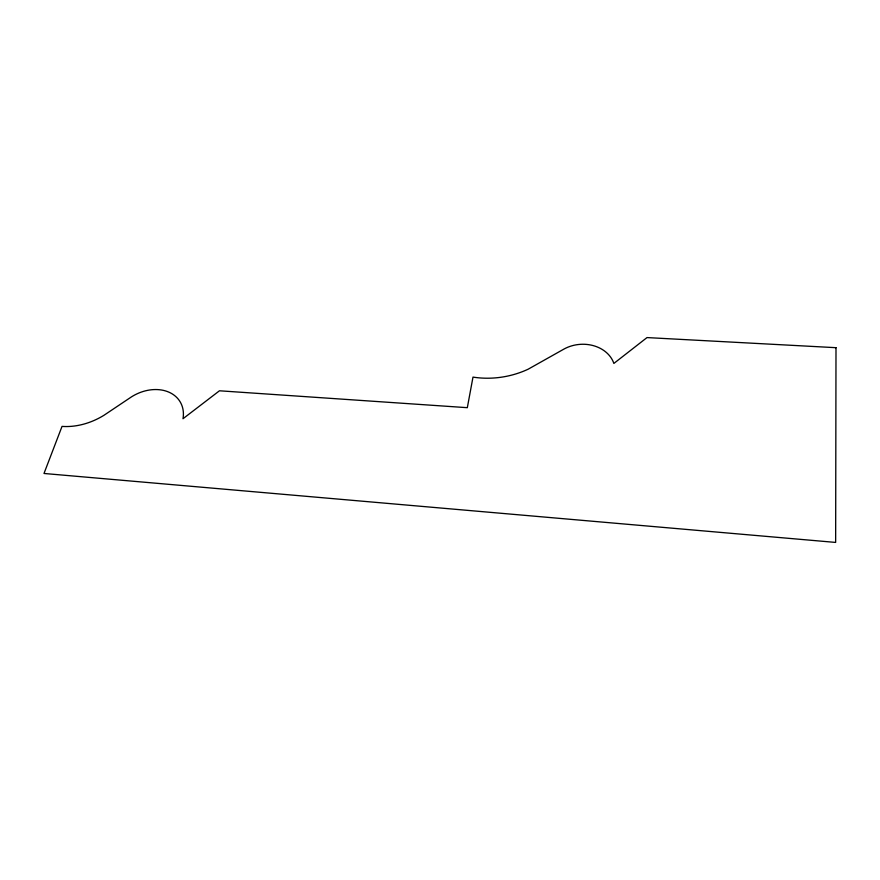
<?xml version="1.0" encoding="UTF-8"?>
<svg xmlns="http://www.w3.org/2000/svg" width="880" height="880" viewBox="0 0 880 880"><rect width="100%" height="100%" fill="white"/><g stroke="black" fill="none" stroke-linecap="round" stroke-linejoin="round"><path stroke-width="1.32" d="M836 347.688L835.648 542.421L44 473.473L62.029 426.393A58.432 43.12 -30.3 0 0 103.939 415.305L131.494 396.858A37.62 29.04 -30 0 1 168.619 392.04A37.62 29.04 -30 0 1 182.996 418.726L219.461 390.786L467.324 407.682L472.989 377.102A77.869 62.018 -10.8 0 0 528.176 369.193L564.234 348.92A33.308 27.39 -5.1 0 1 613.866 363.429L647.009 337.579L836 347.688"/></g></svg>
